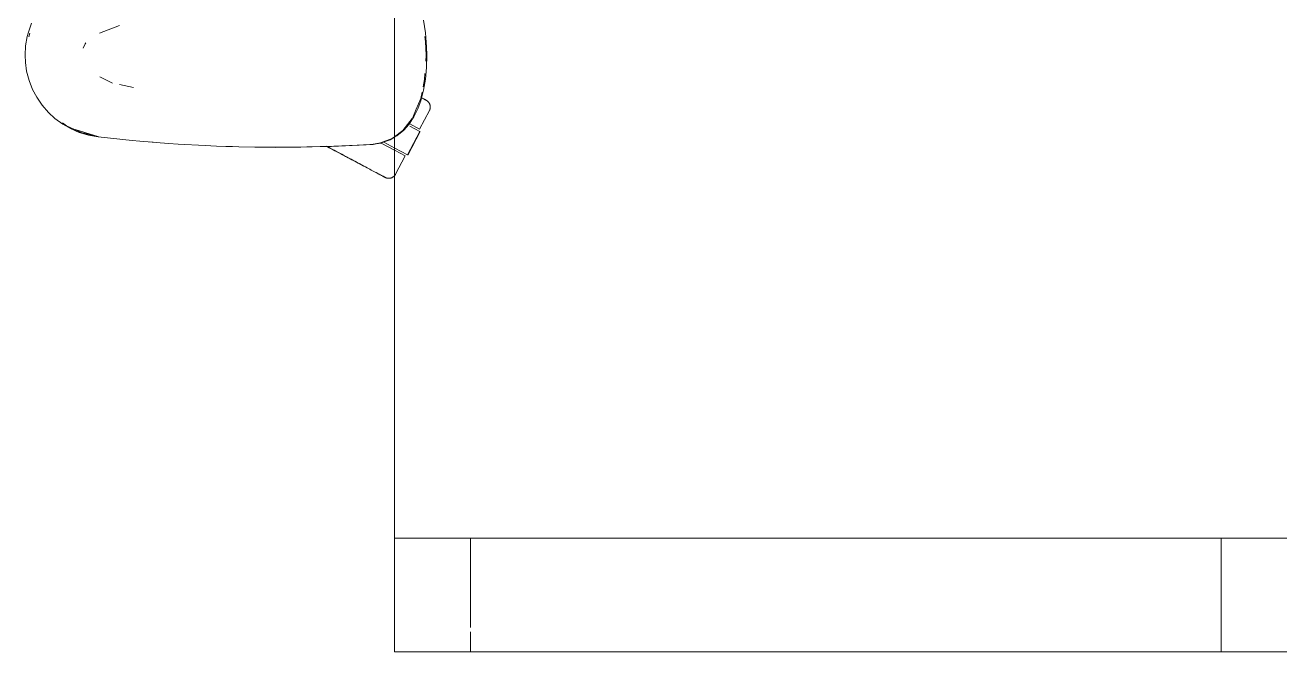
# Model space of a CAD drawing. Header units: millimetres. Extents: x 90978 to 295199, y -4084 to 97293.
# Drawn here: x 198203 to 198863, y 30563 to 30893 of the extents above; entities that cross this region are included whole.
import ezdxf

# ---------------------------------------------------------------- set-up
doc = ezdxf.new("R2010")
doc.units = ezdxf.units.MM
doc.header["$MEASUREMENT"] = 0
doc.layers.add('G-IMPT', color=8, linetype='CONTINUOUS', lineweight=9)
doc.layers.add('I-FURN', color=8, linetype='CONTINUOUS', lineweight=9)

msp = doc.modelspace()

# ---------------------------------------------------------------- linework, layer by layer
at = {"layer": 'G-IMPT'}
for p, q in [((198206.09, 30893.82), (198204.38, 30889.05)), ((198252.22, 30892.65), (198241.79, 30888.51)), ((198412.18, 30895.52), (198413.3, 30888.75)), ((198202.93, 30881.97), (198203.81, 30886.92)), ((198203.81, 30886.92), (198204.38, 30889.05)), ((198205.17, 30888.61), (198204.56, 30886.58)), ((198234.26, 30882.98), (198234.56, 30883.43)), ((198413.36, 30884.1), (198412.97, 30886.88)), ((198413.88, 30881.44), (198413.3, 30888.75)), ((198413.36, 30884.1), (198413.59, 30876.93)), ((198202.64, 30876.93), (198202.93, 30881.97)), ((198202.64, 30876.93), (198202.81, 30873.08)), ((198233.25, 30880.76), (198234.26, 30882.98)), ((198413.4, 30873.82), (198413.59, 30876.93)), ((198413.97, 30876.93), (198413.79, 30870.59)), ((198413.88, 30881.44), (198413.97, 30876.93)), ((198203.45, 30868.57), (198202.81, 30873.08)), ((198413.22, 30864.44), (198413.79, 30870.59)), ((198203.45, 30868.57), (198204.72, 30863.7)), ((198206.55, 30858.99), (198204.72, 30863.7)), ((198241.88, 30865.55), (198248.67, 30862.29)), ((198412.04, 30860.38), (198412.8, 30864.11)), ((198413.22, 30864.44), (198412.22, 30858.51)), ((198412.8, 30864.11), (198413, 30867.31)), ((198208.74, 30854.83), (198206.55, 30858.99)), ((198259.71, 30859.95), (198252.28, 30861.52)), ((198410.77, 30854.14), (198411.47, 30857.61)), ((198410.79, 30853.03), (198412.22, 30858.51)), ((198208.74, 30854.83), (198211.57, 30850.66)), ((198211.57, 30850.66), (198214.89, 30846.83)), ((198410.77, 30854.14), (198408.44, 30848.52)), ((198410.79, 30853.03), (198409.2, 30848.7)), ((198218.33, 30843.66), (198214.89, 30846.83)), ((198407.22, 30844.62), (198404.57, 30840.57)), ((198406.6, 30844.13), (198408.44, 30848.52)), ((198407.22, 30844.62), (198409.2, 30848.7)), ((198218.33, 30843.66), (198222.41, 30840.67)), ((198222.37, 30841.36), (198224.48, 30839.76)), ((198226.85, 30838.15), (198222.41, 30840.67)), ((198232.54, 30836.02), (198224.48, 30839.76)), ((198226.85, 30838.15), (198231.09, 30836.34)), ((198241.51, 30833.98), (198229.05, 30837.81)), ((198229.05, 30837.81), (198238.2, 30834.9)), ((198396.96, 30834.07), (198401.38, 30837.34)), ((198398.16, 30834.46), (198401.9, 30837.54)), ((198401.38, 30837.34), (198406.23, 30843.65)), ((198404.57, 30840.57), (198401.9, 30837.54)), ((198231.09, 30836.34), (198235.96, 30834.88)), ((198232.54, 30836.02), (198240.95, 30834.11)), ((198241, 30833.98), (198235.96, 30834.88)), ((198241.51, 30833.98), (198238.2, 30834.9)), ((198258.93, 30832.07), (198241, 30833.98)), ((198263.06, 30831.73), (198258.93, 30832.07)), ((198278.11, 30830.48), (198263.06, 30831.73)), ((198269.93, 30831.13), (198268.25, 30831.3)), ((198278.11, 30830.48), (198283.2, 30830.16)), ((198389.56, 30830.76), (198385.71, 30830.18)), ((198389.74, 30830.74), (198387.34, 30830.3)), ((198389.56, 30830.76), (198395.76, 30833.17)), ((198389.74, 30830.74), (198391.08, 30831.11)), ((198394.73, 30832.5), (198391.08, 30831.11)), ((198394.73, 30832.5), (198396.96, 30833.78)), ((198395.76, 30833.17), (198396.96, 30834.07)), ((198396.96, 30833.78), (198398.16, 30834.46)), ((198283.2, 30830.16), (198297.34, 30829.35)), ((198303.36, 30829.09), (198297.34, 30829.35)), ((198303.36, 30829.09), (198315.12, 30828.7)), ((198308.25, 30828.95), (198310.18, 30828.84)), ((198310.18, 30828.84), (198311.68, 30828.83)), ((198323.54, 30828.54), (198315.12, 30828.7)), ((198323.54, 30828.54), (198353.56, 30828.65)), ((198323.54, 30828.54), (198343.73, 30828.49)), ((198323.54, 30828.54), (198334.33, 30828.45)), ((198353.56, 30828.65), (198334.33, 30828.45)), ((198343.73, 30828.49), (198365.12, 30829)), ((198343.73, 30828.49), (198363.91, 30828.96)), ((198343.73, 30828.49), (198353.56, 30828.65)), ((198343.73, 30828.53), (198345.76, 30828.51)), ((198345.76, 30828.51), (198347.68, 30828.58)), ((198353.56, 30828.65), (198365.12, 30829)), ((198363.91, 30828.96), (198385.7, 30830.04)), ((198363.91, 30828.96), (198384.09, 30829.93)), ((198365.12, 30829), (198363.91, 30828.96)), ((198365.12, 30829), (198385.7, 30830.04)), ((198385.7, 30830.04), (198384.09, 30829.93)), ((198385.7, 30830.04), (198387.34, 30830.3))]:
    msp.add_line(p, q, dxfattribs=at)
at = {"layer": 'I-FURN'}
for p, q in [((198396.96, 32162.73), (198396.96, 30562.73)), ((198396.96, 30562.73), (198396.96, 32162.73)), ((198411.04, 30854.65), (198411.47, 30854.42)), ((198411.69, 30854.3), (198411.28, 30854.52)), ((198411.47, 30854.42), (198411.86, 30854.21)), ((198412.06, 30854.11), (198411.69, 30854.3)), ((198411.86, 30854.21), (198412.22, 30854.02)), ((198412.4, 30853.93), (198412.06, 30854.11)), ((198412.22, 30854.02), (198412.54, 30853.85)), ((198412.69, 30853.77), (198412.4, 30853.93)), ((198412.54, 30853.85), (198412.82, 30853.7)), ((198412.95, 30853.63), (198412.69, 30853.77)), ((198412.82, 30853.7), (198413.06, 30853.58)), ((198413.17, 30853.52), (198412.95, 30853.63)), ((198413.06, 30853.58), (198413.26, 30853.47)), ((198413.35, 30853.42), (198413.17, 30853.52)), ((198413.26, 30853.47), (198413.42, 30853.38)), ((198413.49, 30853.35), (198413.35, 30853.42)), ((198413.42, 30853.38), (198413.54, 30853.32)), ((198413.59, 30853.29), (198413.49, 30853.35)), ((198413.54, 30853.32), (198413.62, 30853.28)), ((198413.65, 30853.26), (198413.59, 30853.29)), ((198413.62, 30853.28), (198413.67, 30853.25)), ((198413.67, 30853.25), (198413.65, 30853.26)), ((198413.67, 30853.25), (198413.81, 30853.17)), ((198413.67, 30853.25), (198413.67, 30853.25)), ((198413.81, 30853.17), (198413.95, 30853.09)), ((198413.95, 30853.09), (198414.08, 30853)), ((198414.08, 30853), (198414.21, 30852.9)), ((198414.21, 30852.9), (198414.34, 30852.8)), ((198414.34, 30852.8), (198414.46, 30852.7)), ((198414.46, 30852.7), (198414.58, 30852.59)), ((198414.58, 30852.59), (198414.7, 30852.47)), ((198414.7, 30852.47), (198414.8, 30852.36)), ((198414.8, 30852.36), (198414.91, 30852.23)), ((198414.91, 30852.23), (198415.01, 30852.1)), ((198415.01, 30852.1), (198415.1, 30851.97)), ((198415.1, 30851.97), (198415.19, 30851.84)), ((198415.19, 30851.84), (198415.27, 30851.7)), ((198415.27, 30851.7), (198415.35, 30851.56)), ((198415.35, 30851.56), (198415.42, 30851.42)), ((198415.42, 30851.42), (198415.49, 30851.27)), ((198415.49, 30851.27), (198415.55, 30851.12)), ((198415.55, 30851.12), (198415.6, 30850.97)), ((198415.6, 30850.97), (198415.65, 30850.81)), ((198415.65, 30850.81), (198415.69, 30850.66)), ((198415.69, 30850.66), (198415.73, 30850.5)), ((198415.73, 30850.5), (198415.76, 30850.34)), ((198415.76, 30850.34), (198415.78, 30850.18)), ((198410.19, 30838.11), (198415.34, 30847.8)), ((198415.36, 30847.84), (198415.34, 30847.8)), ((198415.43, 30847.98), (198415.36, 30847.84)), ((198415.49, 30848.13), (198415.43, 30847.98)), ((198415.55, 30848.28), (198415.49, 30848.13)), ((198415.61, 30848.43), (198415.55, 30848.28)), ((198415.66, 30848.59), (198415.61, 30848.43)), ((198415.7, 30848.74), (198415.66, 30848.59)), ((198415.73, 30848.9), (198415.7, 30848.74)), ((198415.76, 30849.06), (198415.73, 30848.9)), ((198415.78, 30849.22), (198415.76, 30849.06)), ((198415.78, 30850.18), (198415.8, 30850.02)), ((198415.8, 30849.38), (198415.78, 30849.22)), ((198415.8, 30850.02), (198415.81, 30849.86)), ((198415.81, 30849.54), (198415.8, 30849.38)), ((198415.81, 30849.86), (198415.81, 30849.7)), ((198415.81, 30849.7), (198415.81, 30849.54)), ((198405, 30840.87), (198410.19, 30838.11)), ((198405.08, 30839.7), (198410.37, 30836.88)), ((198390.01, 30830.72), (198397.39, 30826.8)), ((198397.11, 30828.08), (198391.29, 30831.17)), ((198410.37, 30836.88), (198403.8, 30824.52)), ((198403.97, 30824.43), (198410.54, 30836.79)), ((198362.21, 30828.51), (198361.23, 30829.04)), ((198361.68, 30828.8), (198362.67, 30828.27)), ((198363.2, 30827.99), (198362.21, 30828.51)), ((198362.67, 30828.27), (198363.66, 30827.74)), ((198364.2, 30827.46), (198363.2, 30827.99)), ((198363.66, 30827.74), (198364.66, 30827.21)), ((198365.2, 30826.92), (198364.2, 30827.46)), ((198364.66, 30827.21), (198365.66, 30826.68)), ((198366.2, 30826.39), (198365.2, 30826.92)), ((198365.66, 30826.68), (198366.67, 30826.14)), ((198367.21, 30825.86), (198366.2, 30826.39)), ((198366.67, 30826.14), (198367.67, 30825.61)), ((198368.22, 30825.32), (198367.21, 30825.86)), ((198367.67, 30825.61), (198368.68, 30825.08)), ((198369.22, 30824.79), (198368.22, 30825.32)), ((198368.68, 30825.08), (198369.68, 30824.54)), ((198370.22, 30824.26), (198369.22, 30824.79)), ((198369.68, 30824.54), (198370.68, 30824.01)), ((198371.21, 30823.73), (198370.22, 30824.26)), ((198370.68, 30824.01), (198371.67, 30823.49)), ((198403.8, 30824.52), (198397.11, 30828.08)), ((198397.39, 30826.8), (198402.68, 30823.99)), ((198397.53, 30814.3), (198402.68, 30823.99)), ((198372.2, 30823.2), (198371.21, 30823.73)), ((198371.67, 30823.49), (198372.65, 30822.96)), ((198373.18, 30822.68), (198372.2, 30823.2)), ((198372.65, 30822.96), (198373.62, 30822.45)), ((198374.15, 30822.17), (198373.18, 30822.68)), ((198373.62, 30822.45), (198374.59, 30821.93)), ((198375.1, 30821.66), (198374.15, 30822.17)), ((198374.59, 30821.93), (198375.54, 30821.43)), ((198376.05, 30821.16), (198375.1, 30821.66)), ((198375.54, 30821.43), (198376.48, 30820.93)), ((198376.98, 30820.66), (198376.05, 30821.16)), ((198376.48, 30820.93), (198377.4, 30820.44)), ((198377.89, 30820.18), (198376.98, 30820.66)), ((198377.4, 30820.44), (198378.31, 30819.96)), ((198378.79, 30819.7), (198377.89, 30820.18)), ((198378.31, 30819.96), (198379.19, 30819.48)), ((198379.66, 30819.23), (198378.79, 30819.7)), ((198379.19, 30819.48), (198380.06, 30819.02)), ((198380.52, 30818.78), (198379.66, 30819.23)), ((198380.06, 30819.02), (198380.91, 30818.57)), ((198381.36, 30818.33), (198380.52, 30818.78)), ((198380.91, 30818.57), (198381.73, 30818.13)), ((198381.73, 30818.13), (198382.53, 30817.71)), ((198382.53, 30817.71), (198383.31, 30817.3)), ((198383.31, 30817.3), (198384.06, 30816.9)), ((198384.06, 30816.9), (198384.78, 30816.51)), ((198384.78, 30816.51), (198385.47, 30816.14)), ((198385.47, 30816.14), (198386.14, 30815.79)), ((198386.14, 30815.79), (198386.77, 30815.45)), ((198386.77, 30815.45), (198387.37, 30815.13)), ((198387.69, 30814.97), (198387.1, 30815.28)), ((198387.37, 30815.13), (198387.94, 30814.83)), ((198388.24, 30814.68), (198387.69, 30814.97)), ((198387.94, 30814.83), (198388.48, 30814.55)), ((198388.75, 30814.4), (198388.24, 30814.68)), ((198388.48, 30814.55), (198388.98, 30814.28)), ((198389.24, 30814.14), (198388.75, 30814.4)), ((198388.98, 30814.28), (198389.45, 30814.03)), ((198389.68, 30813.91), (198389.24, 30814.14)), ((198389.45, 30814.03), (198389.87, 30813.8)), ((198390.09, 30813.69), (198389.68, 30813.91)), ((198389.87, 30813.8), (198390.27, 30813.6)), ((198390.46, 30813.49), (198390.09, 30813.69)), ((198390.27, 30813.6), (198390.62, 30813.41)), ((198390.8, 30813.31), (198390.46, 30813.49)), ((198390.62, 30813.41), (198390.94, 30813.24)), ((198391.1, 30813.15), (198390.8, 30813.31)), ((198390.94, 30813.24), (198391.22, 30813.09)), ((198391.36, 30813.02), (198391.1, 30813.15)), ((198391.22, 30813.09), (198391.46, 30812.96)), ((198391.57, 30812.9), (198391.36, 30813.02)), ((198391.46, 30812.96), (198391.66, 30812.85)), ((198391.75, 30812.8), (198391.57, 30812.9)), ((198391.66, 30812.85), (198391.82, 30812.77)), ((198391.9, 30812.73), (198391.75, 30812.8)), ((198391.82, 30812.77), (198391.95, 30812.7)), ((198392, 30812.68), (198391.9, 30812.73)), ((198391.95, 30812.7), (198392.03, 30812.66)), ((198392.06, 30812.64), (198392, 30812.68)), ((198392.03, 30812.66), (198392.07, 30812.64)), ((198392.08, 30812.63), (198392.06, 30812.64)), ((198392.07, 30812.64), (198392.08, 30812.63)), ((198392.11, 30812.61), (198392.08, 30812.63)), ((198392.26, 30812.54), (198392.11, 30812.61)), ((198392.41, 30812.48), (198392.26, 30812.54)), ((198392.56, 30812.42), (198392.41, 30812.48)), ((198392.71, 30812.36), (198392.56, 30812.42)), ((198392.86, 30812.32), (198392.71, 30812.36)), ((198393.02, 30812.28), (198392.86, 30812.32)), ((198393.18, 30812.24), (198393.02, 30812.28)), ((198393.33, 30812.21), (198393.18, 30812.24)), ((198393.49, 30812.19), (198393.33, 30812.21)), ((198393.65, 30812.17), (198393.49, 30812.19)), ((198393.82, 30812.17), (198393.65, 30812.17)), ((198393.98, 30812.16), (198393.82, 30812.17)), ((198394.14, 30812.17), (198393.98, 30812.16)), ((198394.3, 30812.18), (198394.14, 30812.17)), ((198394.46, 30812.19), (198394.3, 30812.18)), ((198394.62, 30812.22), (198394.46, 30812.19)), ((198394.78, 30812.24), (198394.62, 30812.22)), ((198394.93, 30812.28), (198394.78, 30812.24)), ((198395.09, 30812.32), (198394.93, 30812.28)), ((198395.24, 30812.37), (198395.09, 30812.32)), ((198395.4, 30812.42), (198395.24, 30812.37)), ((198395.55, 30812.48), (198395.4, 30812.42)), ((198395.69, 30812.55), (198395.55, 30812.48)), ((198395.84, 30812.62), (198395.69, 30812.55)), ((198395.98, 30812.7), (198395.84, 30812.62)), ((198396.12, 30812.78), (198395.98, 30812.7)), ((198396.25, 30812.87), (198396.12, 30812.78)), ((198396.38, 30812.97), (198396.25, 30812.87)), ((198396.51, 30813.06), (198396.38, 30812.97)), ((198396.63, 30813.17), (198396.51, 30813.06)), ((198396.75, 30813.28), (198396.63, 30813.17)), ((198396.87, 30813.39), (198396.75, 30813.28)), ((198396.97, 30813.51), (198396.87, 30813.39)), ((198397.08, 30813.63), (198396.97, 30813.51)), ((198397.18, 30813.76), (198397.08, 30813.63)), ((198397.27, 30813.89), (198397.18, 30813.76)), ((198397.36, 30814.02), (198397.27, 30813.89)), ((198397.45, 30814.16), (198397.36, 30814.02)), ((198397.53, 30814.3), (198397.45, 30814.16)), ((198396.96, 30622.73), (198831.96, 30622.73)), ((198436.96, 30622.73), (198396.96, 30622.73)), ((198396.96, 30622.73), (198396.96, 30562.73)), ((198396.96, 30562.73), (198396.96, 30622.73)), ((199956.96, 30622.73), (198436.96, 30622.73)), ((198436.96, 30575.63), (198436.96, 30622.73)), ((198436.96, 30575.63), (198436.96, 30622.73)), ((198831.96, 30622.73), (198961.96, 30622.73)), ((198831.96, 30562.73), (198831.96, 30622.73)), ((198831.96, 30562.73), (198831.96, 30622.73)), ((198436.96, 30562.73), (198436.96, 30573.31)), ((198436.96, 30562.73), (198436.96, 30573.31)), ((198396.96, 30562.73), (199196.96, 30562.73)), ((199196.96, 30562.73), (198396.96, 30562.73)), ((198396.96, 30562.73), (198436.96, 30562.73)), ((198831.96, 30562.73), (198396.96, 30562.73)), ((198436.96, 30562.73), (199956.96, 30562.73)), ((198961.96, 30562.73), (198831.96, 30562.73))]:
    msp.add_line(p, q, dxfattribs=at)

doc.saveas('drawing.dxf')
